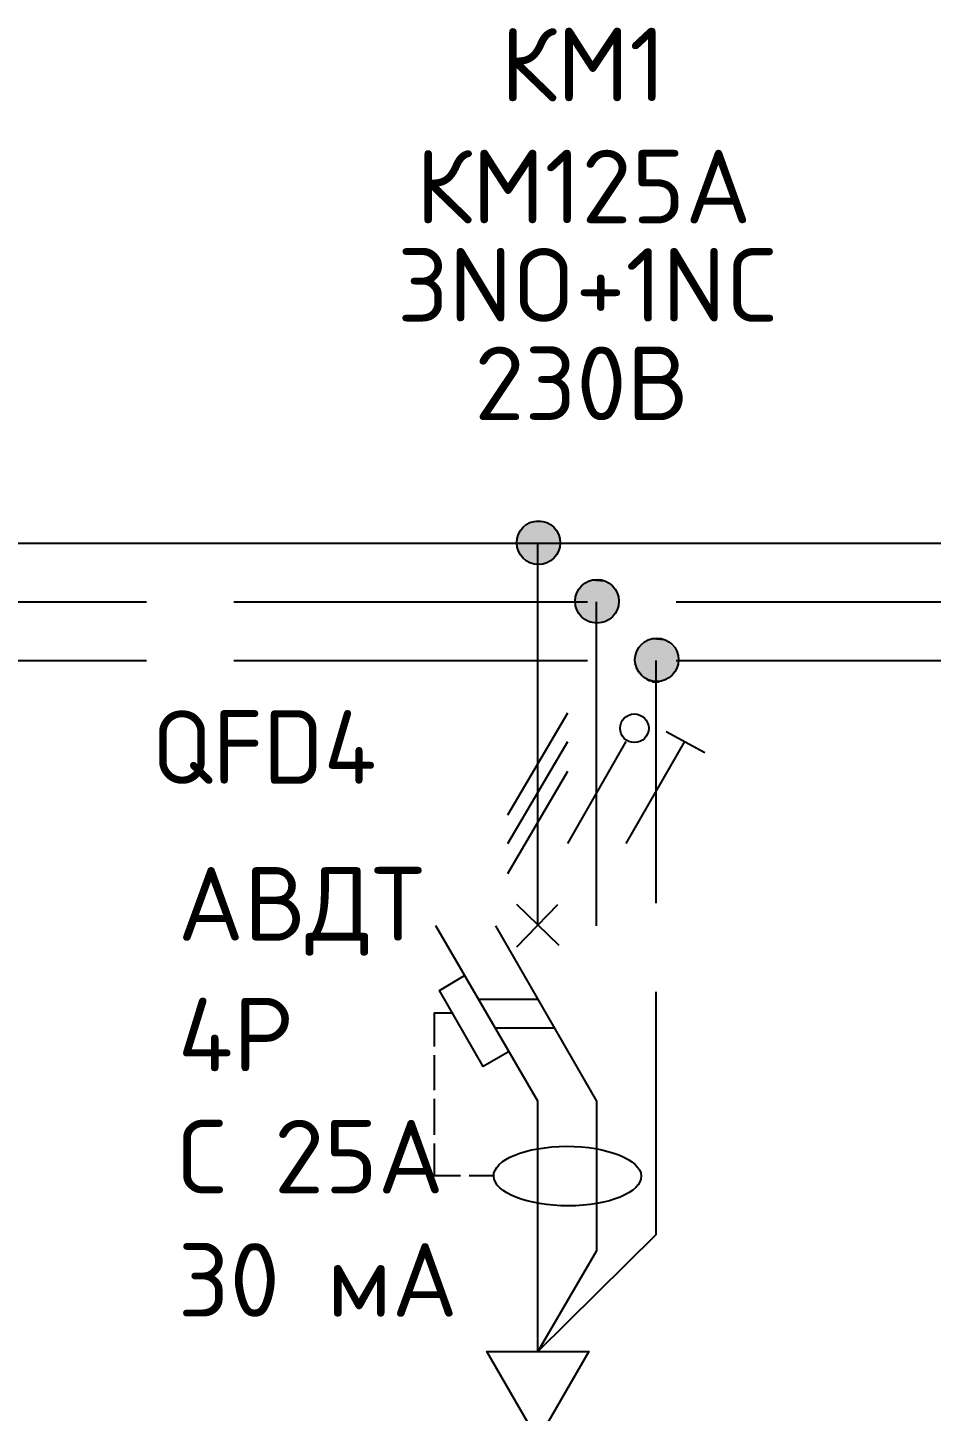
# Model space of a CAD drawing. Header units: millimetres. Extents: x -32 to 417638015, y -35 to 175284279.
# Drawn here: x 596572 to 599643, y 50314 to 55018 of the extents above; entities that cross this region are included whole.
import ezdxf

# ---------------------------------------------------------------- set-up
doc = ezdxf.new("R2010")
doc.units = ezdxf.units.MM
for name, color, linetype in [('PDF _0', 7, 'Continuous'), ('PDF _4_Однолинейная схема', 7, 'Continuous'), ('PDF _A-HATCH-WALL', 5, 'Continuous'), ('PDF _Текст', 7, 'Continuous')]:
    doc.layers.add(name, color=color, linetype=linetype)
doc.styles.add('PDF GOST Common', font='GOST_Common.ttf')
doc.styles.add('PDF ISOCPEUR', font='isocpeur.ttf')

msp = doc.modelspace()

# ---------------------------------------------------------------- linework, layer by layer
at = {"layer": 'PDF _0', "lineweight": 25}
for points in [[(598305.4, 51965.4), (598305.4, 53265)], [(598504.4, 51965.4), (598504.4, 53066)], [(598707.6, 52041.6), (598707.6, 52867.1)], [(598233.5, 51893.5), (598373.2, 52037.4)], [(598377.4, 51897.7), (598233.5, 52037.4)], [(598504.4, 51368.5), (598504.4, 50860.5), (598305.4, 50517.6), (598305.4, 51368.5), (597958.3, 51965.4)], [(598161.5, 51965.4), (598504.4, 51368.5)], [(598208.1, 51537.9), (598119.2, 51487.1), (597971, 51745.3), (598055.7, 51796.1)], [(598102.2, 51715.7), (598305.4, 51715.7)], [(598305.4, 50517.6), (598707.6, 50915.5), (598707.6, 51741)], [(598161.5, 51618.3), (598360.5, 51618.3)]]:
    msp.add_lwpolyline(points, dxfattribs=at)
at = {"layer": 'PDF _0', "color": 1, "lineweight": 25}
for points in [[(598203.8, 52342.2), (598407, 52689.3)], [(598203.8, 52244.8), (598407, 52591.9)], [(598407, 52244.8), (598606, 52591.9)], [(598606, 52244.8), (598805, 52591.9)], [(598741.5, 52625.8), (598872.7, 52553.9)], [(598203.8, 52143.2), (598407, 52490.3)], [(597954.1, 51554.8), (597954.1, 51669.1), (598017.6, 51669.1)], [(597954.1, 51406.6), (597954.1, 51525.1)], [(597954.1, 51254.2), (597954.1, 51377)], [(598043, 51114.5), (597954.1, 51114.5), (597954.1, 51224.6)], [(598157.3, 51114.5), (598072.6, 51114.5)]]:
    msp.add_lwpolyline(points, dxfattribs=at)
at = {"layer": 'PDF _0', "lineweight": 25}
msp.add_lwpolyline([(598305.4, 50217), (598131.9, 50517.6), (598479, 50517.6)], close=True, dxfattribs=at)
for centre in [(598307.6, 53267.2), (598506.5, 53068.2), (598709.7, 52869.2)]:
    msp.add_circle(centre, 74.1, dxfattribs=at)
at = {"layer": 'PDF _0', "color": 1, "lineweight": 25}
msp.add_circle((598633.5, 52636.4), 48.7, dxfattribs=at)
at = {"layer": 'PDF _0', "lineweight": 25}
msp.add_ellipse((598406.1, 51114.1), major_axis=(-250.7, 1), ratio=0.403697, start_param=3.155223, end_param=9.438408, dxfattribs=at)
at = {"layer": 'PDF _0', "transparency": 33554559}
for points in [[(598288.5, 53341.3), (598330.8, 53337), (598280, 53337)], [(598297, 53341.3), (598322.4, 53341.3), (598288.5, 53341.3)], [(598322.4, 53341.3), (598288.5, 53341.3), (598330.8, 53337)], [(598309.7, 53341.3), (598313.9, 53341.3), (598297, 53341.3)], [(598313.9, 53341.3), (598297, 53341.3), (598322.4, 53341.3)], [(598237.7, 53294.7), (598377.4, 53286.2), (598233.5, 53286.2)], [(598241.9, 53307.4), (598373.2, 53303.2), (598237.7, 53303.2)], [(598373.2, 53303.2), (598237.7, 53303.2), (598377.4, 53294.7)], [(598237.7, 53303.2), (598377.4, 53294.7), (598237.7, 53294.7)], [(598377.4, 53294.7), (598237.7, 53294.7), (598377.4, 53286.2)], [(598246.2, 53311.6), (598368.9, 53307.4), (598241.9, 53307.4)], [(598368.9, 53307.4), (598241.9, 53307.4), (598373.2, 53303.2)], [(598250.4, 53320.1), (598364.7, 53311.6), (598246.2, 53311.6)], [(598364.7, 53311.6), (598246.2, 53311.6), (598368.9, 53307.4)], [(598254.6, 53324.3), (598360.5, 53320.1), (598250.4, 53320.1)], [(598360.5, 53320.1), (598250.4, 53320.1), (598364.7, 53311.6)], [(598263.1, 53328.6), (598356.2, 53324.3), (598254.6, 53324.3)], [(598356.2, 53324.3), (598254.6, 53324.3), (598360.5, 53320.1)], [(598267.3, 53332.8), (598347.8, 53328.6), (598263.1, 53328.6)], [(598347.8, 53328.6), (598263.1, 53328.6), (598356.2, 53324.3)], [(598275.8, 53337), (598343.5, 53332.8), (598267.3, 53332.8)], [(598343.5, 53332.8), (598267.3, 53332.8), (598347.8, 53328.6)], [(598280, 53337), (598335.1, 53337), (598275.8, 53337)], [(598335.1, 53337), (598275.8, 53337), (598343.5, 53332.8)], [(598330.8, 53337), (598280, 53337), (598335.1, 53337)], [(598233.5, 53282), (598381.6, 53273.5), (598229.2, 53273.5)], [(598381.6, 53273.5), (598229.2, 53273.5), (598381.6, 53265.1)], [(598229.2, 53273.5), (598381.6, 53265.1), (598229.2, 53265.1)], [(598381.6, 53265.1), (598229.2, 53265.1), (598381.6, 53260.8)], [(598229.2, 53265.1), (598381.6, 53260.8), (598229.2, 53260.8)], [(598381.6, 53260.8), (598229.2, 53260.8), (598377.4, 53252.4)], [(598229.2, 53260.8), (598377.4, 53252.4), (598233.5, 53252.4)], [(598377.4, 53286.2), (598233.5, 53286.2), (598377.4, 53282)], [(598233.5, 53286.2), (598377.4, 53282), (598233.5, 53282)], [(598377.4, 53282), (598233.5, 53282), (598381.6, 53273.5)], [(598377.4, 53252.4), (598233.5, 53252.4), (598377.4, 53243.9)], [(598233.5, 53252.4), (598377.4, 53243.9), (598233.5, 53243.9)], [(598377.4, 53243.9), (598233.5, 53243.9), (598377.4, 53239.7)], [(598233.5, 53243.9), (598377.4, 53239.7), (598237.7, 53239.7)], [(598377.4, 53239.7), (598237.7, 53239.7), (598373.2, 53231.2)], [(598237.7, 53239.7), (598373.2, 53231.2), (598237.7, 53231.2)], [(598373.2, 53231.2), (598237.7, 53231.2), (598368.9, 53227)], [(598237.7, 53231.2), (598368.9, 53227), (598241.9, 53227)], [(598368.9, 53227), (598241.9, 53227), (598364.7, 53222.7)], [(598241.9, 53227), (598364.7, 53222.7), (598246.2, 53222.7)], [(598364.7, 53222.7), (598246.2, 53222.7), (598360.5, 53214.3)], [(598246.2, 53222.7), (598360.5, 53214.3), (598250.4, 53214.3)], [(598360.5, 53214.3), (598250.4, 53214.3), (598356.2, 53210)], [(598250.4, 53214.3), (598356.2, 53210), (598254.6, 53210)], [(598356.2, 53210), (598254.6, 53210), (598347.8, 53205.8)], [(598254.6, 53210), (598347.8, 53205.8), (598263.1, 53205.8)], [(598347.8, 53205.8), (598263.1, 53205.8), (598343.5, 53201.6)], [(598263.1, 53205.8), (598343.5, 53201.6), (598267.3, 53201.6)], [(598343.5, 53201.6), (598267.3, 53201.6), (598335.1, 53197.3)], [(598267.3, 53201.6), (598335.1, 53197.3), (598275.8, 53197.3)], [(598335.1, 53197.3), (598275.8, 53197.3), (598330.8, 53197.3)], [(598275.8, 53197.3), (598330.8, 53197.3), (598280, 53197.3)], [(598330.8, 53197.3), (598280, 53197.3), (598322.4, 53193.1)], [(598280, 53197.3), (598322.4, 53193.1), (598288.5, 53193.1)], [(598288.5, 53193.1), (598297, 53193.1), (598313.9, 53193.1)], [(598288.5, 53193.1), (598322.4, 53193.1), (598313.9, 53193.1)], [(598297, 53193.1), (598313.9, 53193.1), (598309.7, 53193.1)]]:
    msp.add_solid(points, dxfattribs=at)
at = {"layer": 'PDF _4_Однолинейная схема', "lineweight": 25}
for points in [[(628345.4, 53265.1), (586902.5, 53265.1)], [(595773.9, 53066.1), (596976.1, 53066.1)], [(597272.5, 53066.1), (598474.7, 53066.1)], [(598775.3, 53066.1), (599973.3, 53066.1)], [(595773.9, 52867.1), (596976.1, 52867.1)], [(597272.5, 52867.1), (598474.7, 52867.1)], [(598775.3, 52867.1), (599973.3, 52867.1)]]:
    msp.add_lwpolyline(points, dxfattribs=at)
at = {"layer": 'PDF _A-HATCH-WALL', "color": 7, "transparency": 33554559}
for points in [[(598445.1, 53108.4), (598572.1, 53100), (598440.9, 53100)], [(598453.6, 53116.9), (598563.7, 53112.7), (598445.1, 53112.7)], [(598563.7, 53112.7), (598445.1, 53112.7), (598567.9, 53108.4)], [(598445.1, 53112.7), (598567.9, 53108.4), (598445.1, 53108.4)], [(598567.9, 53108.4), (598445.1, 53108.4), (598572.1, 53100)], [(598457.8, 53125.4), (598559.4, 53116.9), (598453.6, 53116.9)], [(598559.4, 53116.9), (598453.6, 53116.9), (598563.7, 53112.7)], [(598462.1, 53129.6), (598555.2, 53125.4), (598457.8, 53125.4)], [(598555.2, 53125.4), (598457.8, 53125.4), (598559.4, 53116.9)], [(598466.3, 53133.8), (598551, 53129.6), (598462.1, 53129.6)], [(598551, 53129.6), (598462.1, 53129.6), (598555.2, 53125.4)], [(598474.8, 53133.8), (598542.5, 53133.8), (598466.3, 53133.8)], [(598542.5, 53133.8), (598466.3, 53133.8), (598551, 53129.6)], [(598483.2, 53138.1), (598538.3, 53133.8), (598474.8, 53133.8)], [(598538.3, 53133.8), (598474.8, 53133.8), (598542.5, 53133.8)], [(598491.7, 53138.1), (598529.8, 53138.1), (598483.2, 53138.1)], [(598529.8, 53138.1), (598483.2, 53138.1), (598538.3, 53133.8)], [(598495.9, 53142.3), (598525.6, 53138.1), (598491.7, 53138.1)], [(598525.6, 53138.1), (598491.7, 53138.1), (598529.8, 53138.1)], [(598508.6, 53142.3), (598512.9, 53142.3), (598495.9, 53142.3)], [(598512.9, 53142.3), (598495.9, 53142.3), (598525.6, 53138.1)], [(598436.7, 53095.7), (598576.4, 53087.3), (598432.4, 53087.3)], [(598576.4, 53087.3), (598432.4, 53087.3), (598580.6, 53083)], [(598432.4, 53087.3), (598580.6, 53083), (598432.4, 53083)], [(598580.6, 53083), (598432.4, 53083), (598580.6, 53074.6)], [(598432.4, 53083), (598580.6, 53074.6), (598432.4, 53074.6)], [(598580.6, 53074.6), (598432.4, 53074.6), (598580.6, 53066.1)], [(598432.4, 53074.6), (598580.6, 53066.1), (598432.4, 53066.1)], [(598580.6, 53066.1), (598432.4, 53066.1), (598580.6, 53061.9)], [(598432.4, 53066.1), (598580.6, 53061.9), (598432.4, 53061.9)], [(598580.6, 53061.9), (598432.4, 53061.9), (598580.6, 53053.4)], [(598432.4, 53061.9), (598580.6, 53053.4), (598432.4, 53053.4)], [(598440.9, 53100), (598576.4, 53095.7), (598436.7, 53095.7)], [(598576.4, 53095.7), (598436.7, 53095.7), (598576.4, 53087.3)], [(598572.1, 53100), (598440.9, 53100), (598576.4, 53095.7)], [(598580.6, 53053.4), (598432.4, 53053.4), (598576.4, 53044.9)], [(598432.4, 53053.4), (598576.4, 53044.9), (598432.4, 53044.9)], [(598576.4, 53044.9), (598432.4, 53044.9), (598576.4, 53040.7)], [(598432.4, 53044.9), (598576.4, 53040.7), (598436.7, 53040.7)], [(598576.4, 53040.7), (598436.7, 53040.7), (598572.1, 53032.2)], [(598436.7, 53040.7), (598572.1, 53032.2), (598440.9, 53032.2)], [(598572.1, 53032.2), (598440.9, 53032.2), (598567.9, 53028)], [(598440.9, 53032.2), (598567.9, 53028), (598445.1, 53028)], [(598567.9, 53028), (598445.1, 53028), (598563.7, 53019.5)], [(598445.1, 53028), (598563.7, 53019.5), (598445.1, 53019.5)], [(598563.7, 53019.5), (598445.1, 53019.5), (598559.4, 53015.3)], [(598445.1, 53019.5), (598559.4, 53015.3), (598453.6, 53015.3)], [(598559.4, 53015.3), (598453.6, 53015.3), (598555.2, 53011.1)], [(598453.6, 53015.3), (598555.2, 53011.1), (598457.8, 53011.1)], [(598555.2, 53011.1), (598457.8, 53011.1), (598551, 53006.8)], [(598457.8, 53011.1), (598551, 53006.8), (598462.1, 53006.8)], [(598551, 53006.8), (598462.1, 53006.8), (598542.5, 53002.6)], [(598462.1, 53006.8), (598542.5, 53002.6), (598466.3, 53002.6)], [(598542.5, 53002.6), (598466.3, 53002.6), (598538.3, 52998.4)], [(598466.3, 53002.6), (598538.3, 52998.4), (598474.8, 52998.4)], [(598538.3, 52998.4), (598474.8, 52998.4), (598529.8, 52994.1)], [(598474.8, 52998.4), (598529.8, 52994.1), (598483.2, 52994.1)], [(598529.8, 52994.1), (598483.2, 52994.1), (598525.6, 52994.1)], [(598483.2, 52994.1), (598525.6, 52994.1), (598491.7, 52994.1)], [(598491.7, 52994.1), (598495.9, 52994.1), (598512.9, 52994.1)], [(598491.7, 52994.1), (598525.6, 52994.1), (598512.9, 52994.1)], [(598495.9, 52994.1), (598512.9, 52994.1), (598508.6, 52994.1)], [(598652.6, 52917.9), (598762.6, 52913.7), (598648.3, 52913.7)], [(598656.8, 52922.2), (598758.4, 52917.9), (598652.6, 52917.9)], [(598758.4, 52917.9), (598652.6, 52917.9), (598762.6, 52913.7)], [(598661, 52926.4), (598754.2, 52922.2), (598656.8, 52922.2)], [(598754.2, 52922.2), (598656.8, 52922.2), (598758.4, 52917.9)], [(598669.5, 52930.6), (598749.9, 52926.4), (598661, 52926.4)], [(598749.9, 52926.4), (598661, 52926.4), (598754.2, 52922.2)], [(598673.7, 52934.9), (598741.5, 52930.6), (598669.5, 52930.6)], [(598741.5, 52930.6), (598669.5, 52930.6), (598749.9, 52926.4)], [(598682.2, 52939.1), (598737.2, 52934.9), (598673.7, 52934.9)], [(598737.2, 52934.9), (598673.7, 52934.9), (598741.5, 52930.6)], [(598690.7, 52939.1), (598728.8, 52939.1), (598682.2, 52939.1)], [(598728.8, 52939.1), (598682.2, 52939.1), (598737.2, 52934.9)], [(598694.9, 52943.3), (598724.5, 52939.1), (598690.7, 52939.1)], [(598724.5, 52939.1), (598690.7, 52939.1), (598728.8, 52939.1)], [(598707.6, 52943.3), (598716.1, 52943.3), (598694.9, 52943.3)], [(598716.1, 52943.3), (598694.9, 52943.3), (598724.5, 52939.1)], [(598635.6, 52888.3), (598779.6, 52879.8), (598631.4, 52879.8)], [(598779.6, 52879.8), (598631.4, 52879.8), (598779.6, 52875.6)], [(598631.4, 52879.8), (598779.6, 52875.6), (598631.4, 52875.6)], [(598779.6, 52875.6), (598631.4, 52875.6), (598779.6, 52867.1)], [(598631.4, 52875.6), (598779.6, 52867.1), (598631.4, 52867.1)], [(598639.9, 52901), (598775.3, 52896.8), (598635.6, 52896.8)], [(598775.3, 52896.8), (598635.6, 52896.8), (598779.6, 52888.3)], [(598635.6, 52896.8), (598779.6, 52888.3), (598635.6, 52888.3)], [(598779.6, 52888.3), (598635.6, 52888.3), (598779.6, 52879.8)], [(598644.1, 52909.5), (598771.1, 52901), (598639.9, 52901)], [(598771.1, 52901), (598639.9, 52901), (598775.3, 52896.8)], [(598648.3, 52913.7), (598766.9, 52909.5), (598644.1, 52909.5)], [(598766.9, 52909.5), (598644.1, 52909.5), (598771.1, 52901)], [(598762.6, 52913.7), (598648.3, 52913.7), (598766.9, 52909.5)], [(598779.6, 52867.1), (598631.4, 52867.1), (598779.6, 52858.7)], [(598631.4, 52867.1), (598779.6, 52858.7), (598631.4, 52858.7)], [(598779.6, 52858.7), (598631.4, 52858.7), (598779.6, 52854.4)], [(598631.4, 52858.7), (598779.6, 52854.4), (598631.4, 52854.4)], [(598779.6, 52854.4), (598631.4, 52854.4), (598779.6, 52846)], [(598631.4, 52854.4), (598779.6, 52846), (598635.6, 52846)], [(598779.6, 52846), (598635.6, 52846), (598775.3, 52837.5)], [(598635.6, 52846), (598775.3, 52837.5), (598635.6, 52837.5)], [(598775.3, 52837.5), (598635.6, 52837.5), (598771.1, 52833.3)], [(598635.6, 52837.5), (598771.1, 52833.3), (598639.9, 52833.3)], [(598771.1, 52833.3), (598639.9, 52833.3), (598766.9, 52824.8)], [(598639.9, 52833.3), (598766.9, 52824.8), (598644.1, 52824.8)], [(598766.9, 52824.8), (598644.1, 52824.8), (598762.6, 52820.6)], [(598644.1, 52824.8), (598762.6, 52820.6), (598648.3, 52820.6)], [(598762.6, 52820.6), (598648.3, 52820.6), (598758.4, 52816.3)], [(598648.3, 52820.6), (598758.4, 52816.3), (598652.6, 52816.3)], [(598758.4, 52816.3), (598652.6, 52816.3), (598754.2, 52812.1)], [(598652.6, 52816.3), (598754.2, 52812.1), (598656.8, 52812.1)], [(598754.2, 52812.1), (598656.8, 52812.1), (598749.9, 52807.9)], [(598656.8, 52812.1), (598749.9, 52807.9), (598661, 52807.9)], [(598749.9, 52807.9), (598661, 52807.9), (598741.5, 52803.6)], [(598661, 52807.9), (598741.5, 52803.6), (598669.5, 52803.6)], [(598741.5, 52803.6), (598669.5, 52803.6), (598737.2, 52799.4)], [(598669.5, 52803.6), (598737.2, 52799.4), (598673.7, 52799.4)], [(598737.2, 52799.4), (598673.7, 52799.4), (598728.8, 52795.2)], [(598673.7, 52799.4), (598728.8, 52795.2), (598682.2, 52795.2)], [(598728.8, 52795.2), (598682.2, 52795.2), (598724.5, 52795.2)], [(598682.2, 52795.2), (598724.5, 52795.2), (598690.7, 52795.2)], [(598690.7, 52795.2), (598694.9, 52790.9), (598716.1, 52790.9)], [(598690.7, 52795.2), (598724.5, 52795.2), (598716.1, 52790.9)], [(598694.9, 52790.9), (598716.1, 52790.9), (598707.6, 52790.9)]]:
    msp.add_solid(points, dxfattribs=at)

# ---------------------------------------------------------------- texts
at = {"layer": 'PDF _Текст', "char_height": 249.97, "attachment_point": 4}
for s, insert, style in [('КМ1', (598178.4, 54892.7), 'PDF ISOCPEUR'), ('КМ125А', (597890.6, 54477.8), 'PDF ISOCPEUR'), ('3NO+1NC', (597827.1, 54143.4), 'PDF ISOCPEUR'), ('230В', (598089.5, 53809), 'PDF ISOCPEUR'), ('QFD4', (596993.1, 52572.6), 'PDF GOST Common'), ('АВДТ', (597082, 52014), 'PDF ISOCPEUR'), ('4Р', (597082, 51594.9), 'PDF ISOCPEUR'), ('С 25А', (597082, 51180), 'PDF ISOCPEUR'), ('30 мА', (597082, 50760.9), 'PDF ISOCPEUR')]:
    msp.add_mtext(s, dxfattribs=dict(at, insert=insert, style=style))

doc.saveas('drawing.dxf')
